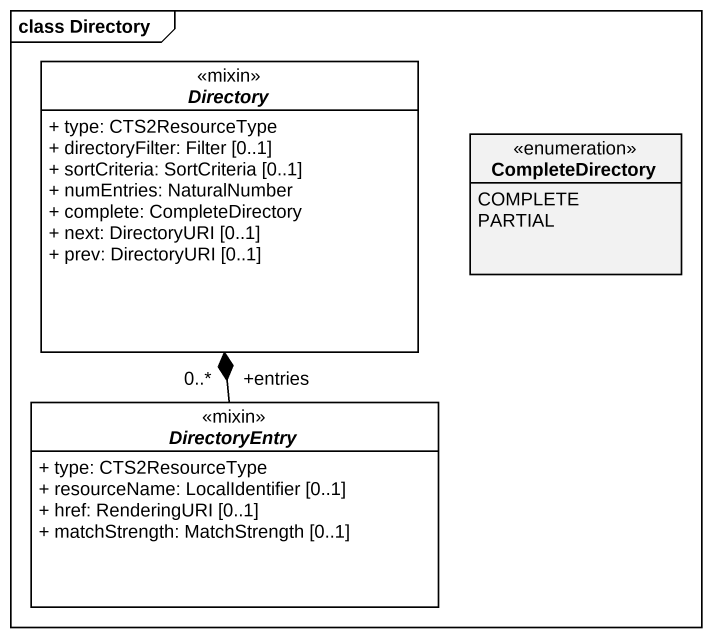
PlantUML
@startuml
mainframe class Directory
hide circle
hide empty members
skinparam classAttributeIconSize 0
abstract class Directory <<mixin>> #FFFFFF {
  + type: CTS2ResourceType
  + directoryFilter: Filter [0..1]
  + sortCriteria: SortCriteria [0..1]
  + numEntries: NaturalNumber
  + complete: CompleteDirectory
  + next: DirectoryURI [0..1]
  + prev: DirectoryURI [0..1]
}
enum CompleteDirectory {
  COMPLETE
  PARTIAL
}
abstract class DirectoryEntry <<mixin>> #FFFFFF {
  + type: CTS2ResourceType
  + resourceName: LocalIdentifier [0..1]
  + href: RenderingURI [0..1]
  + matchStrength: MatchStrength [0..1]
}
DirectoryEntry "+entries\n0..*" -up-* Directory
@enduml
